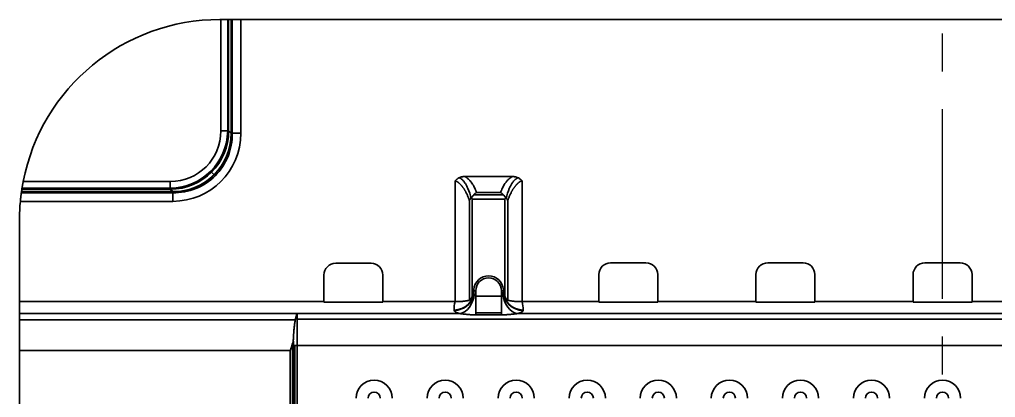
# Model space of a CAD drawing. Header units: millimetres. Extents: x -13 to 1082, y 396 to 866.
# Drawn here: x -12.9 to 235.6, y 752.9 to 849.2 of the extents above; entities that cross this region are included whole.
import ezdxf

# ---------------------------------------------------------------- set-up
doc = ezdxf.new("R2010")
doc.units = ezdxf.units.MM
doc.linetypes.add('CENTER', pattern=[50.8, 31.75, -6.35, 6.35, -6.35])
doc.layers.add('10', color=7, linetype='Continuous', true_color=0xffffff)

msp = doc.modelspace()

# ---------------------------------------------------------------- linework, layer by layer
at = {"layer": '10', "color": 7, "linetype": 'Continuous', "lineweight": 35}
for p, q in [((38.349, 849.236), (38.085, 849.236)), ((38.349, 849.236), (40.329, 849.236)), ((38.349, 849.236), (38.349, 820.846)), ((40.087, 849.236), (40.087, 820.846)), ((40.937, 849.236), (40.329, 849.236)), ((40.329, 849.236), (40.329, 820.846)), ((40.937, 849.236), (40.937, 820.238)), ((43.413, 849.236), (40.937, 849.236)), ((41.24, 820.238), (41.24, 849.236)), ((43.413, 849.236), (400.757, 849.236)), ((43.413, 849.236), (43.413, 820.238)), ((38.349, 820.846), (40.329, 820.846)), ((40.329, 820.846), (40.937, 820.238)), ((43.413, 820.238), (40.937, 820.238)), ((36.623, 809.698), (35.98, 810.341)), ((25.475, 807.973), (-11.977, 807.973)), ((25.475, 807.973), (25.475, 805.992)), ((97.977, 777.35), (97.977, 808.082)), ((100.411, 809.236), (112.609, 809.236)), ((115.043, 777.35), (115.043, 808.082)), ((-12.453, 805.082), (26.083, 805.082)), ((26.083, 805.384), (-12.412, 805.384)), ((25.475, 805.992), (-12.322, 805.992)), ((25.475, 806.234), (-12.284, 806.234)), ((25.475, 805.992), (26.083, 805.384)), ((26.083, 802.909), (26.083, 805.384)), ((103.456, 805.172), (109.564, 805.172)), ((26.083, 802.909), (-12.701, 802.909)), ((101.629, 803.057), (101.629, 777.722)), ((102.34, 803.44), (102.34, 778.725)), ((102.34, 803.44), (110.68, 803.44)), ((110.265, 804.595), (102.755, 804.595)), ((110.68, 803.44), (110.68, 778.725)), ((111.391, 803.057), (111.391, 777.722)), ((-12.915, 798.236), (-12.915, 777.35)), ((67.585, 787.141), (76.585, 787.141)), ((137.585, 787.236), (146.585, 787.236)), ((177.585, 787.236), (186.585, 787.236)), ((217.585, 787.236), (226.585, 787.236)), ((64.585, 777.35), (64.585, 784.141)), ((79.585, 777.35), (79.585, 784.141)), ((134.585, 777.35), (134.585, 784.236)), ((149.585, 777.35), (149.585, 784.236)), ((174.585, 777.35), (174.585, 784.236)), ((189.585, 777.35), (189.585, 784.236)), ((214.585, 777.35), (214.585, 784.236)), ((229.585, 777.35), (229.585, 784.236)), ((102.741, 780.02), (102.741, 780.14)), ((102.741, 780.14), (103.244, 780.14)), ((102.741, 780.128), (102.741, 780.031)), ((103.244, 778.73), (103.244, 780.14)), ((109.776, 778.73), (103.244, 778.73)), ((103.244, 774.002), (103.244, 778.73)), ((109.776, 780.14), (110.279, 780.14)), ((109.776, 780.14), (109.776, 778.73)), ((109.776, 774.002), (109.776, 778.73)), ((110.279, 780.14), (110.279, 780.02)), ((110.279, 780.031), (110.279, 780.128)), ((-12.915, 777.35), (64.585, 777.35)), ((-12.915, 777.35), (-12.915, 774.311)), ((64.585, 777.35), (64.585, 777.18)), ((79.585, 777.18), (64.585, 777.18)), ((79.585, 777.35), (79.585, 777.18)), ((79.585, 777.35), (97.977, 777.35)), ((115.043, 777.35), (134.585, 777.35)), ((134.585, 777.35), (134.585, 777.18)), ((149.585, 777.18), (134.585, 777.18)), ((149.585, 777.35), (174.585, 777.35)), ((149.585, 777.35), (149.585, 777.18)), ((174.585, 777.35), (174.585, 777.18)), ((189.585, 777.18), (174.585, 777.18)), ((189.585, 777.35), (214.585, 777.35)), ((189.585, 777.35), (189.585, 777.18)), ((214.585, 777.35), (214.585, 777.18)), ((229.585, 777.18), (214.585, 777.18)), ((229.585, 777.35), (254.585, 777.35)), ((229.585, 777.35), (229.585, 777.18)), ((-12.915, 774.311), (57.768, 774.311)), ((-12.915, 774.311), (-12.915, 764.911)), ((57.768, 774.311), (99.215, 774.311)), ((57.768, 766.152), (57.768, 774.311)), ((386.403, 772.907), (57.768, 772.907)), ((97.716, 775.225), (97.716, 775.116)), ((109.776, 774.478), (103.244, 774.478)), ((109.776, 774.002), (103.244, 774.002)), ((113.805, 774.311), (330.365, 774.311)), ((115.304, 775.116), (115.304, 775.225)), ((-12.915, 772.693), (57.283, 772.693)), ((56.607, 719.086), (56.607, 766.784)), ((56.897, 766.152), (57.768, 766.152)), ((56.897, 719.086), (56.897, 766.152)), ((57.187, 766.152), (57.187, 719.086)), ((57.768, 766.152), (386.403, 766.152)), ((57.768, 719.072), (57.768, 766.152)), ((-12.915, 764.911), (56.027, 764.911)), ((-12.915, 525.099), (-12.915, 764.911)), ((56.027, 719.086), (56.027, 764.911))]:
    msp.add_line(p, q, dxfattribs=at)
at = {"layer": '10', "color": 1, "linetype": 'CENTER', "ltscale": 1.52}
msp.add_line((222.085, 469.236), (222.085, 849.236), dxfattribs=at)
at = {"layer": '10', "color": 7, "linetype": 'Continuous', "lineweight": 35}
for centre, radius, start, end in [((38.085, 798.236), 51, 90, 168.99413), ((38.085, 798.236), 51, 174.74371, 180), ((67.585, 784.141), 3, 90, 180), ((76.585, 784.141), 3, 360, 90), ((137.585, 784.236), 3, 90, 180), ((146.585, 784.236), 3, 360, 90), ((177.585, 784.236), 3, 90, 180), ((186.585, 784.236), 3, 360, 90), ((217.585, 784.236), 3, 90, 180), ((226.585, 784.236), 3, 360, 90), ((106.51, 780.14), 3.769, 4.16265, 175.83735), ((106.51, 780.14), 3.266, 0, 180), ((106.51, 780.14), 3.769, 176.82469, 180), ((106.51, 780.14), 3.769, 0, 2.59313), ((106.51, 775.225), 8.794, 166.01473, 180), ((106.51, 775.225), 8.794, 0, 13.98527), ((77.365, 752.754), 4.606, 0, 180), ((95.455, 752.754), 4.606, 0, 180), ((113.545, 752.754), 4.606, 0, 180), ((131.635, 752.754), 4.606, 0, 180), ((149.725, 752.754), 4.606, 0, 180), ((167.815, 752.754), 4.606, 0, 180), ((185.905, 752.754), 4.606, 0, 180), ((203.995, 752.754), 4.606, 0, 180), ((222.085, 752.754), 4.606, 0, 180), ((77.365, 752.754), 1.549, 0, 180), ((95.455, 752.754), 1.549, 0, 180), ((113.545, 752.754), 1.549, 0, 180), ((131.635, 752.754), 1.549, 0, 180), ((149.725, 752.754), 1.549, 0, 180), ((167.815, 752.754), 1.549, 0, 180), ((185.905, 752.754), 1.549, 0, 180), ((203.995, 752.754), 1.549, 0, 180), ((222.085, 752.754), 1.549, 0, 180)]:
    msp.add_arc(centre, radius, start, end, dxfattribs=at)
for centre, major_axis, ratio, start_param, end_param in [((24.94, 821.382), (10.814, -10.814), 0.9808148, 5.5234523, 7.0429183), ((25.221, 821.101), (9.372, -9.372), 0.9808148, 5.5074723, 7.0588983), ((25.221, 821.101), (-10.759, 10.759), 0.9858099, 2.3658797, 3.9173056), ((26.092, 820.229), (10.814, -10.814), 0.9808148, 5.4875038, 7.0788668), ((25.741, 820.581), (-10.883, 10.883), 0.9746418, 2.3658797, 3.9173056), ((25.741, 820.581), (12.616, -12.616), 0.9808148, 5.5074723, 7.0588983), ((38.085, 798.236), (7.47, 50.45), 0.9999951, 1.5651286, 1.57718), ((106.51, 780.14), (0.093, 3.768), 1, 1.522773, 1.5954249), ((106.51, 780.14), (-0.128, 3.767), 1, 4.6783816, 4.7510336), ((97.716, 780.14), (-5.025, 0), 0.9781476, 1.5707963, 3.1415926), ((97.716, 780.031), (-5.025, 0), 0.9781476, 1.5707963, 3.1415927), ((99.215, 779.226), (-1.109, -4.901), 0.7203367, 0.3044272, 1.7324049), ((103.244, 780.031), (0, 1.175), 0.4276936, 1.5707963, 2.3248325), ((109.776, 780.031), (0, 1.175), 0.4276936, 3.9583528, 4.712389), ((113.805, 779.226), (1.109, -4.901), 0.7203367, 4.5507804, 5.9787582), ((115.304, 780.14), (-5.025, 0), 0.9781476, 0, 1.5707963), ((115.304, 780.031), (5.025, 0), 0.9781476, 3.1415927, 4.712389), ((103.244, 775.116), (-5.528, 0), 0.2125566, 0, 0.7540362), ((109.776, 775.116), (-5.528, 0), 0.2125566, 2.3875564, 3.1415927)]:
    msp.add_ellipse(centre, major_axis=major_axis, ratio=ratio, start_param=start_param, end_param=end_param, dxfattribs=at)
for points, knots in [([(-12.322, 805.992), (-12.319, 806.009), (-12.315, 806.037), (-12.306, 806.093), (-12.303, 806.114), (-12.297, 806.15), (-12.295, 806.163), (-12.291, 806.189), (-12.289, 806.203), (-12.277, 806.275), (-12.267, 806.342), (-12.249, 806.454), (-12.242, 806.494), (-12.232, 806.556), (-12.228, 806.578), (-12.221, 806.621), (-12.217, 806.644), (-12.198, 806.757), (-12.182, 806.853), (-12.155, 807.006), (-12.146, 807.059), (-12.132, 807.14), (-12.127, 807.167), (-12.117, 807.222), (-12.112, 807.249), (-12.087, 807.388), (-12.066, 807.502), (-12.034, 807.676), (-12.023, 807.735), (-12, 807.854), (-11.989, 807.913), (-11.977, 807.973)], [0, 0, 0, 0, 0.125, 0.125, 0.1875, 0.1875, 0.21875, 0.21875, 0.25, 0.25, 0.375, 0.375, 0.4375, 0.4375, 0.46875, 0.46875, 0.5, 0.5, 0.625, 0.625, 0.6875, 0.6875, 0.71875, 0.71875, 0.75, 0.75, 0.875, 0.875, 0.9375, 0.9375, 1, 1, 1, 1]), ([(97.977, 808.082), (97.986, 808.093), (97.995, 808.104), (98.014, 808.127), (98.042, 808.161), (98.109, 808.238), (98.169, 808.301), (98.252, 808.384), (98.294, 808.424), (98.359, 808.482), (98.381, 808.501), (98.426, 808.539), (98.449, 808.558), (98.563, 808.648), (98.658, 808.715), (98.855, 808.836), (98.956, 808.891), (99.165, 808.989), (99.273, 809.032), (99.412, 809.079), (99.44, 809.088), (99.495, 809.105), (99.523, 809.113), (99.608, 809.136), (99.664, 809.15), (99.834, 809.187), (99.948, 809.206), (100.178, 809.23), (100.294, 809.236), (100.411, 809.236)], [0, 0, 0, 0, 0.015625, 0.015625, 0.03125, 0.0625, 0.125, 0.125, 0.1875, 0.1875, 0.21875, 0.21875, 0.25, 0.25, 0.375, 0.375, 0.5, 0.5, 0.625, 0.625, 0.65625, 0.65625, 0.6875, 0.6875, 0.75, 0.75, 0.875, 0.875, 1, 1, 1, 1]), ([(97.977, 808.082), (98.029, 808.082), (98.081, 808.077), (98.183, 808.059), (98.232, 808.046), (98.327, 808.014), (98.372, 807.995), (98.461, 807.953), (98.504, 807.93), (98.587, 807.881), (98.627, 807.855), (98.705, 807.802), (98.742, 807.774), (98.815, 807.719), (98.851, 807.69), (98.919, 807.633), (98.953, 807.605), (99.018, 807.547), (99.05, 807.518), (99.112, 807.46), (99.142, 807.432), (99.231, 807.345), (99.288, 807.287), (99.371, 807.2), (99.398, 807.171), (99.451, 807.113), (99.477, 807.085), (99.553, 806.999), (99.602, 806.942), (99.672, 806.857), (99.695, 806.829), (99.741, 806.774), (99.808, 806.69), (99.872, 806.607), (99.955, 806.497), (99.995, 806.442), (100.073, 806.333), (100.11, 806.278), (100.184, 806.17), (100.22, 806.116), (100.29, 806.008), (100.358, 805.9), (100.423, 805.793), (100.486, 805.686), (100.517, 805.632), (100.578, 805.526), (100.608, 805.472), (100.666, 805.365), (100.694, 805.312), (100.777, 805.153), (100.831, 805.047), (100.933, 804.836), (100.982, 804.731), (101.076, 804.521), (101.122, 804.416), (101.21, 804.206), (101.252, 804.101), (101.334, 803.892), (101.374, 803.788), (101.451, 803.579), (101.488, 803.474), (101.56, 803.266), (101.595, 803.162), (101.629, 803.057)], [0, 0, 0, 0, 0.015625, 0.015625, 0.03125, 0.03125, 0.046875, 0.046875, 0.0625, 0.0625, 0.078125, 0.078125, 0.09375, 0.09375, 0.109375, 0.109375, 0.125, 0.125, 0.140625, 0.140625, 0.15625, 0.15625, 0.1875, 0.1875, 0.203125, 0.203125, 0.21875, 0.21875, 0.25, 0.25, 0.265625, 0.265625, 0.28125, 0.3125, 0.3125, 0.34375, 0.34375, 0.375, 0.375, 0.40625, 0.40625, 0.4375, 0.46875, 0.46875, 0.5, 0.5, 0.53125, 0.53125, 0.5625, 0.5625, 0.625, 0.625, 0.6875, 0.6875, 0.75, 0.75, 0.8125, 0.8125, 0.875, 0.875, 0.9375, 0.9375, 1, 1, 1, 1]), ([(99.083, 808.95), (99.144, 808.918), (99.201, 808.884), (99.39, 808.765), (99.508, 808.676), (99.83, 808.402), (100.008, 808.211), (100.327, 807.818), (100.467, 807.617), (100.847, 807.009), (101.052, 806.597), (101.584, 805.368), (101.833, 804.544), (102.057, 803.717)], [0, 0, 0, 0, 0.0241441, 0.0241441, 0.0820758, 0.0820758, 0.1979392, 0.1979392, 0.3138026, 0.3138026, 0.5455293, 0.5455293, 1, 1, 1, 1]), ([(100.411, 809.236), (100.539, 809.169), (100.658, 809.099), (100.828, 808.989), (100.883, 808.952), (100.963, 808.896), (100.989, 808.877), (101.041, 808.838), (101.168, 808.742), (101.286, 808.644), (101.463, 808.485), (101.547, 808.404), (101.707, 808.24), (101.782, 808.158), (101.927, 807.991), (102.133, 807.738), (102.314, 807.479), (102.454, 807.262), (102.482, 807.218), (102.536, 807.13), (102.562, 807.086), (102.64, 806.955), (102.69, 806.867), (102.834, 806.602), (102.924, 806.425), (103.092, 806.069), (103.171, 805.89), (103.282, 805.621), (103.319, 805.532), (103.389, 805.352), (103.423, 805.262), (103.456, 805.172)], [0, 0, 0, 0, 0.0625, 0.0625, 0.09375, 0.09375, 0.109375, 0.109375, 0.125, 0.1875, 0.1875, 0.25, 0.25, 0.3125, 0.3125, 0.375, 0.5, 0.5, 0.53125, 0.53125, 0.5625, 0.5625, 0.625, 0.625, 0.75, 0.75, 0.875, 0.875, 0.9375, 0.9375, 1, 1, 1, 1]), ([(109.564, 805.172), (109.63, 805.352), (109.7, 805.531), (109.849, 805.889), (109.927, 806.067), (110.095, 806.423), (110.185, 806.6), (110.377, 806.953), (110.48, 807.128), (110.648, 807.39), (110.707, 807.477), (110.828, 807.65), (110.892, 807.736), (111.024, 807.906), (111.093, 807.99), (111.238, 808.158), (111.313, 808.241), (111.473, 808.404), (111.557, 808.485), (111.735, 808.645), (111.829, 808.724), (111.955, 808.82), (111.98, 808.839), (112.032, 808.877), (112.058, 808.896), (112.138, 808.953), (112.193, 808.99), (112.362, 809.099), (112.481, 809.169), (112.609, 809.236)], [0, 0, 0, 0, 0.125, 0.125, 0.25, 0.25, 0.375, 0.375, 0.5, 0.5, 0.5625, 0.5625, 0.625, 0.625, 0.6875, 0.6875, 0.75, 0.75, 0.8125, 0.8125, 0.875, 0.875, 0.890625, 0.890625, 0.90625, 0.90625, 0.9375, 0.9375, 1, 1, 1, 1]), ([(110.964, 803.717), (111.187, 804.544), (111.437, 805.368), (111.968, 806.596), (112.172, 807.009), (112.553, 807.616), (112.693, 807.817), (113.012, 808.21), (113.191, 808.404), (113.516, 808.679), (113.634, 808.768), (113.82, 808.885), (113.877, 808.918), (113.937, 808.95)], [0, 0, 0, 0, 0.4544283, 0.4544283, 0.6861412, 0.6861412, 0.8019977, 0.8019977, 0.9178541, 0.9178541, 0.9757823, 0.9757823, 1, 1, 1, 1]), ([(111.391, 803.057), (111.459, 803.266), (111.531, 803.474), (111.646, 803.787), (111.686, 803.892), (111.768, 804.101), (111.81, 804.206), (111.898, 804.415), (111.943, 804.52), (112.038, 804.731), (112.087, 804.836), (112.189, 805.047), (112.243, 805.153), (112.326, 805.312), (112.354, 805.365), (112.412, 805.472), (112.442, 805.525), (112.503, 805.632), (112.534, 805.686), (112.597, 805.793), (112.662, 805.9), (112.73, 806.008), (112.8, 806.115), (112.836, 806.169), (112.909, 806.278), (112.947, 806.332), (113.025, 806.442), (113.065, 806.496), (113.148, 806.606), (113.19, 806.662), (113.256, 806.745), (113.279, 806.773), (113.324, 806.829), (113.347, 806.857), (113.418, 806.942), (113.467, 806.999), (113.543, 807.084), (113.569, 807.113), (113.622, 807.171), (113.649, 807.2), (113.732, 807.287), (113.789, 807.345), (113.878, 807.432), (113.908, 807.46), (113.97, 807.518), (114.002, 807.547), (114.067, 807.605), (114.101, 807.634), (114.152, 807.676), (114.17, 807.691), (114.205, 807.719), (114.223, 807.733), (114.278, 807.775), (114.316, 807.802), (114.393, 807.855), (114.433, 807.881), (114.495, 807.918), (114.516, 807.93), (114.559, 807.953), (114.581, 807.964), (114.647, 807.995), (114.693, 808.014), (114.764, 808.038), (114.788, 808.045), (114.825, 808.055), (114.837, 808.058), (114.863, 808.063), (114.875, 808.066), (114.939, 808.077), (114.991, 808.082), (115.043, 808.082)], [0, 0, 0, 0, 0.125, 0.125, 0.1875, 0.1875, 0.25, 0.25, 0.3125, 0.3125, 0.375, 0.375, 0.4375, 0.4375, 0.46875, 0.46875, 0.5, 0.5, 0.53125, 0.53125, 0.5625, 0.59375, 0.59375, 0.625, 0.625, 0.65625, 0.65625, 0.6875, 0.6875, 0.71875, 0.71875, 0.734375, 0.734375, 0.75, 0.75, 0.78125, 0.78125, 0.796875, 0.796875, 0.8125, 0.8125, 0.84375, 0.84375, 0.859375, 0.859375, 0.875, 0.875, 0.890625, 0.890625, 0.8984375, 0.8984375, 0.90625, 0.90625, 0.921875, 0.921875, 0.9375, 0.9375, 0.9453125, 0.9453125, 0.953125, 0.953125, 0.96875, 0.96875, 0.9765625, 0.9765625, 0.9804688, 0.9804688, 0.984375, 0.984375, 1, 1, 1, 1]), ([(112.609, 809.236), (112.726, 809.236), (112.842, 809.23), (113.072, 809.206), (113.186, 809.187), (113.356, 809.15), (113.413, 809.136), (113.497, 809.113), (113.525, 809.105), (113.581, 809.088), (113.608, 809.079), (113.747, 809.032), (113.855, 808.989), (114.064, 808.891), (114.165, 808.836), (114.362, 808.715), (114.457, 808.648), (114.571, 808.558), (114.594, 808.539), (114.639, 808.501), (114.661, 808.482), (114.726, 808.424), (114.768, 808.384), (114.851, 808.301), (114.911, 808.238), (114.978, 808.161), (115.006, 808.127), (115.025, 808.104), (115.034, 808.093), (115.043, 808.082)], [0, 0, 0, 0, 0.125, 0.125, 0.25, 0.25, 0.3125, 0.3125, 0.34375, 0.34375, 0.375, 0.375, 0.5, 0.5, 0.625, 0.625, 0.75, 0.75, 0.78125, 0.78125, 0.8125, 0.8125, 0.875, 0.875, 0.9375, 0.96875, 0.984375, 0.984375, 1, 1, 1, 1]), ([(-12.701, 802.909), (-12.687, 803.059), (-12.672, 803.207), (-12.65, 803.426), (-12.643, 803.498), (-12.632, 803.605), (-12.628, 803.641), (-12.62, 803.712), (-12.616, 803.748), (-12.597, 803.923), (-12.582, 804.057), (-12.559, 804.248), (-12.552, 804.31), (-12.541, 804.401), (-12.537, 804.431), (-12.532, 804.475), (-12.53, 804.489), (-12.527, 804.518), (-12.525, 804.533), (-12.509, 804.66), (-12.496, 804.763), (-12.477, 804.902), (-12.472, 804.946), (-12.465, 804.998), (-12.463, 805.009), (-12.461, 805.029), (-12.459, 805.039), (-12.455, 805.068), (-12.453, 805.086), (-12.441, 805.176), (-12.433, 805.235), (-12.423, 805.305), (-12.42, 805.325), (-12.416, 805.351), (-12.415, 805.359), (-12.413, 805.373), (-12.412, 805.379), (-12.412, 805.384)], [0, 0, 0, 0, 0.125, 0.125, 0.1875, 0.1875, 0.21875, 0.21875, 0.25, 0.25, 0.375, 0.375, 0.4375, 0.4375, 0.46875, 0.46875, 0.484375, 0.484375, 0.5, 0.5, 0.625, 0.625, 0.6875, 0.6875, 0.703125, 0.703125, 0.71875, 0.71875, 0.75, 0.75, 0.875, 0.875, 0.9375, 0.9375, 0.96875, 0.96875, 1, 1, 1, 1]), ([(103.456, 805.172), (103.453, 805.17), (103.449, 805.168), (103.442, 805.163), (103.431, 805.157), (103.407, 805.142), (103.386, 805.128), (103.343, 805.1), (103.315, 805.081), (103.231, 805.022), (103.119, 804.937), (103.009, 804.842), (102.899, 804.742), (102.845, 804.689), (102.778, 804.619), (102.764, 804.604), (102.737, 804.576), (102.697, 804.533), (102.658, 804.488), (102.581, 804.397), (102.53, 804.335), (102.431, 804.204), (102.383, 804.137), (102.29, 803.997), (102.245, 803.925), (102.201, 803.849)], [0, 0, 0, 0, 0.0078125, 0.0078125, 0.015625, 0.03125, 0.0625, 0.0625, 0.125, 0.125, 0.25, 0.375, 0.375, 0.5, 0.5, 0.53125, 0.53125, 0.5625, 0.625, 0.625, 0.75, 0.75, 0.875, 0.875, 1, 1, 1, 1]), ([(109.564, 805.172), (109.567, 805.17), (109.571, 805.168), (109.578, 805.163), (109.589, 805.157), (109.613, 805.142), (109.634, 805.128), (109.677, 805.1), (109.705, 805.081), (109.789, 805.022), (109.901, 804.938), (110.011, 804.842), (110.121, 804.742), (110.175, 804.689), (110.242, 804.619), (110.256, 804.605), (110.283, 804.576), (110.323, 804.533), (110.362, 804.488), (110.439, 804.397), (110.49, 804.335), (110.589, 804.205), (110.637, 804.137), (110.73, 803.997), (110.775, 803.925), (110.819, 803.849)], [0, 0, 0, 0, 0.0078125, 0.0078125, 0.015625, 0.03125, 0.0625, 0.0625, 0.125, 0.125, 0.25, 0.375, 0.375, 0.5, 0.5, 0.53125, 0.53125, 0.5625, 0.625, 0.625, 0.75, 0.75, 0.875, 0.875, 1, 1, 1, 1]), ([(102.201, 803.849), (102.198, 803.847), (102.192, 803.841), (102.183, 803.833), (102.174, 803.825), (102.165, 803.816), (102.156, 803.808), (102.146, 803.799), (102.136, 803.79), (102.126, 803.78), (102.116, 803.771), (102.105, 803.761), (102.095, 803.752), (102.084, 803.742), (102.072, 803.73), (102.059, 803.718), (102.048, 803.707), (102.039, 803.698), (102.029, 803.689), (102.017, 803.677), (101.994, 803.655), (101.964, 803.625), (101.929, 803.587), (101.899, 803.555), (101.879, 803.531), (101.865, 803.515), (101.843, 803.487), (101.81, 803.444), (101.771, 803.386), (101.735, 803.326), (101.702, 803.264), (101.679, 803.212), (101.663, 803.171), (101.653, 803.143), (101.644, 803.115), (101.636, 803.086), (101.631, 803.067), (101.629, 803.057)], [0, 0, 0, 0, 0.0093499, 0.0190313, 0.0290414, 0.0393759, 0.050028, 0.0609886, 0.0722462, 0.083794, 0.0956315, 0.1077589, 0.1201764, 0.1328847, 0.1458848, 0.1652421, 0.1781356, 0.1876157, 0.2001985, 0.2160984, 0.2353101, 0.2870008, 0.3386476, 0.387426, 0.4183768, 0.432075, 0.4538446, 0.5266003, 0.6008353, 0.6765234, 0.7536403, 0.8321667, 0.8655928, 0.8990881, 0.9326534, 0.9662899, 1, 1, 1, 1]), ([(102.34, 803.44), (102.317, 803.511), (102.271, 803.651), (102.225, 803.784), (102.201, 803.849)], [0, 0, 0, 0, 0.5000158, 1, 1, 1, 1]), ([(110.819, 803.849), (110.795, 803.785), (110.748, 803.651), (110.703, 803.511), (110.68, 803.44)], [0, 0, 0, 0, 0.4999847, 1, 1, 1, 1]), ([(111.391, 803.057), (111.39, 803.062), (111.388, 803.072), (111.384, 803.086), (111.38, 803.101), (111.376, 803.115), (111.371, 803.129), (111.367, 803.143), (111.362, 803.157), (111.357, 803.171), (111.351, 803.185), (111.339, 803.217), (111.318, 803.264), (111.285, 803.327), (111.249, 803.387), (111.209, 803.445), (111.175, 803.49), (111.151, 803.519), (111.138, 803.535), (111.124, 803.551), (111.102, 803.575), (111.072, 803.608), (111.036, 803.645), (111.003, 803.678), (110.98, 803.7), (110.966, 803.713), (110.957, 803.721), (110.944, 803.734), (110.927, 803.75), (110.907, 803.768), (110.889, 803.785), (110.87, 803.802), (110.853, 803.818), (110.836, 803.834), (110.824, 803.844), (110.819, 803.849)], [0, 0, 0, 0, 0.0169052, 0.033791, 0.0506575, 0.0675051, 0.084334, 0.1011443, 0.1179361, 0.1347097, 0.1514649, 0.1682018, 0.2471987, 0.3246304, 0.4004758, 0.4747175, 0.5473395, 0.5745338, 0.5901392, 0.6105705, 0.638544, 0.6899619, 0.7413876, 0.7900253, 0.8206641, 0.828527, 0.8398901, 0.8547675, 0.8783075, 0.9009273, 0.9226322, 0.9434247, 0.9632856, 0.9821571, 1, 1, 1, 1]), ([(102.751, 780.414), (102.741, 780.267), (102.724, 780.122), (102.679, 779.835), (102.622, 779.551), (102.542, 779.272), (102.45, 778.997), (102.398, 778.86), (102.34, 778.725)], [0, 0, 0, 0, 0.25, 0.25, 0.5, 0.75, 0.75, 1, 1, 1, 1]), ([(110.68, 778.725), (110.622, 778.86), (110.57, 778.997), (110.478, 779.272), (110.398, 779.551), (110.341, 779.835), (110.296, 780.122), (110.28, 780.267), (110.269, 780.414)], [0, 0, 0, 0, 0.25, 0.25, 0.5, 0.75, 0.75, 1, 1, 1, 1]), ([(102.34, 778.725), (102.312, 778.66), (102.283, 778.597), (102.237, 778.504), (102.221, 778.473), (102.197, 778.428), (102.189, 778.413), (102.173, 778.384), (102.165, 778.369), (102.14, 778.326), (102.123, 778.297), (102.09, 778.242), (102.073, 778.216), (102.039, 778.164), (102.022, 778.138), (101.996, 778.101), (101.987, 778.089), (101.97, 778.066), (101.962, 778.054), (101.937, 778.021), (101.92, 777.999), (101.887, 777.958), (101.854, 777.919), (101.823, 777.884), (101.799, 777.859), (101.792, 777.851), (101.777, 777.835), (101.769, 777.828), (101.733, 777.793), (101.707, 777.77), (101.673, 777.745), (101.663, 777.738), (101.644, 777.727), (101.636, 777.723), (101.629, 777.722)], [0, 0, 0, 0, 0.125, 0.125, 0.1875, 0.1875, 0.21875, 0.21875, 0.25, 0.25, 0.3125, 0.3125, 0.375, 0.375, 0.4375, 0.4375, 0.46875, 0.46875, 0.5, 0.5, 0.5625, 0.5625, 0.625, 0.6875, 0.6875, 0.71875, 0.71875, 0.75, 0.75, 0.875, 0.875, 0.9375, 0.9375, 1, 1, 1, 1]), ([(103.244, 778.73), (103.23, 778.73), (103.216, 778.733), (103.196, 778.739), (103.19, 778.742), (103.177, 778.748), (103.165, 778.754), (103.154, 778.762), (103.142, 778.77), (103.137, 778.775), (103.122, 778.788), (103.112, 778.798), (103.084, 778.828), (103.068, 778.849), (103.045, 778.883), (103.038, 778.894), (103.024, 778.917), (103.017, 778.929), (102.997, 778.964), (102.984, 778.987), (102.961, 779.035), (102.949, 779.059), (102.917, 779.13), (102.897, 779.179), (102.877, 779.226)], [0, 0, 0, 0, 0.0625, 0.0625, 0.09375, 0.09375, 0.125, 0.15625, 0.15625, 0.1875, 0.1875, 0.25, 0.25, 0.375, 0.375, 0.4375, 0.4375, 0.5, 0.5, 0.625, 0.625, 0.75, 0.75, 1, 1, 1, 1]), ([(110.143, 779.226), (110.123, 779.179), (110.103, 779.13), (110.071, 779.059), (110.059, 779.035), (110.036, 778.987), (110.023, 778.964), (109.997, 778.917), (109.983, 778.894), (109.952, 778.85), (109.936, 778.828), (109.908, 778.798), (109.898, 778.788), (109.878, 778.77), (109.867, 778.762), (109.849, 778.751), (109.843, 778.748), (109.831, 778.742), (109.824, 778.739), (109.811, 778.735), (109.804, 778.733), (109.79, 778.731), (109.783, 778.73), (109.776, 778.73)], [0, 0, 0, 0, 0.25, 0.25, 0.375, 0.375, 0.5, 0.5, 0.625, 0.625, 0.75, 0.75, 0.8125, 0.8125, 0.875, 0.875, 0.90625, 0.90625, 0.9375, 0.9375, 0.96875, 0.96875, 1, 1, 1, 1]), ([(111.391, 777.722), (111.377, 777.725), (111.359, 777.736), (111.331, 777.757), (111.325, 777.761), (111.312, 777.771), (111.306, 777.777), (111.286, 777.794), (111.273, 777.807), (111.23, 777.848), (111.199, 777.881), (111.158, 777.928), (111.15, 777.938), (111.134, 777.957), (111.125, 777.968), (111.101, 777.999), (111.084, 778.02), (111.05, 778.065), (111.033, 778.088), (110.999, 778.137), (110.982, 778.162), (110.948, 778.215), (110.931, 778.242), (110.897, 778.297), (110.881, 778.325), (110.832, 778.411), (110.8, 778.471), (110.761, 778.549), (110.753, 778.565), (110.738, 778.596), (110.716, 778.644), (110.694, 778.693), (110.68, 778.725)], [0, 0, 0, 0, 0.125, 0.125, 0.15625, 0.15625, 0.1875, 0.1875, 0.25, 0.25, 0.375, 0.375, 0.40625, 0.40625, 0.4375, 0.4375, 0.5, 0.5, 0.5625, 0.5625, 0.625, 0.625, 0.6875, 0.6875, 0.75, 0.75, 0.875, 0.875, 0.90625, 0.90625, 0.9375, 1, 1, 1, 1]), ([(101.629, 777.722), (101.562, 777.704), (101.49, 777.686), (101.337, 777.65), (101.256, 777.632), (101.124, 777.606), (101.079, 777.597), (100.984, 777.579), (100.935, 777.57), (100.833, 777.553), (100.78, 777.544), (100.669, 777.527), (100.611, 777.518), (100.49, 777.501), (100.426, 777.492), (100.325, 777.48), (100.291, 777.475), (100.22, 777.467), (100.183, 777.463), (100.071, 777.45), (99.992, 777.442), (99.822, 777.426), (99.732, 777.418), (99.61, 777.409), (99.585, 777.407), (99.534, 777.403), (99.508, 777.401), (99.429, 777.396), (99.374, 777.392), (99.26, 777.385), (99.2, 777.382), (99.106, 777.377), (99.074, 777.376), (99.009, 777.373), (98.975, 777.371), (98.872, 777.367), (98.8, 777.364), (98.688, 777.361), (98.65, 777.36), (98.591, 777.358), (98.571, 777.357), (98.531, 777.356), (98.511, 777.356), (98.409, 777.354), (98.325, 777.352), (98.196, 777.351), (98.153, 777.351), (98.087, 777.35), (98.065, 777.35), (98.021, 777.35), (97.999, 777.35), (97.977, 777.35)], [0, 0, 0, 0, 0.125, 0.125, 0.25, 0.25, 0.3125, 0.3125, 0.375, 0.375, 0.4375, 0.4375, 0.5, 0.5, 0.5625, 0.5625, 0.59375, 0.59375, 0.625, 0.625, 0.6875, 0.6875, 0.75, 0.75, 0.765625, 0.765625, 0.78125, 0.78125, 0.8125, 0.8125, 0.84375, 0.84375, 0.859375, 0.859375, 0.875, 0.875, 0.90625, 0.90625, 0.921875, 0.921875, 0.9296875, 0.9296875, 0.9375, 0.9375, 0.96875, 0.96875, 0.984375, 0.984375, 0.9921875, 0.9921875, 1, 1, 1, 1]), ([(115.043, 777.35), (115.021, 777.35), (114.999, 777.35), (114.955, 777.35), (114.933, 777.35), (114.867, 777.351), (114.824, 777.351), (114.695, 777.352), (114.611, 777.354), (114.509, 777.356), (114.489, 777.356), (114.449, 777.357), (114.429, 777.358), (114.37, 777.36), (114.332, 777.361), (114.22, 777.364), (114.148, 777.367), (114.045, 777.371), (114.012, 777.373), (113.946, 777.376), (113.914, 777.377), (113.82, 777.382), (113.76, 777.385), (113.646, 777.392), (113.591, 777.396), (113.512, 777.401), (113.486, 777.403), (113.435, 777.407), (113.41, 777.409), (113.288, 777.418), (113.198, 777.426), (113.029, 777.442), (112.949, 777.45), (112.837, 777.463), (112.8, 777.467), (112.729, 777.475), (112.695, 777.48), (112.594, 777.492), (112.53, 777.501), (112.409, 777.518), (112.351, 777.527), (112.24, 777.544), (112.187, 777.553), (112.085, 777.57), (112.036, 777.579), (111.941, 777.597), (111.896, 777.606), (111.764, 777.632), (111.683, 777.65), (111.53, 777.686), (111.459, 777.704), (111.391, 777.722)], [0, 0, 0, 0, 0.0078125, 0.0078125, 0.015625, 0.015625, 0.03125, 0.03125, 0.0625, 0.0625, 0.0703125, 0.0703125, 0.078125, 0.078125, 0.09375, 0.09375, 0.125, 0.125, 0.140625, 0.140625, 0.15625, 0.15625, 0.1875, 0.1875, 0.21875, 0.21875, 0.234375, 0.234375, 0.25, 0.25, 0.3125, 0.3125, 0.375, 0.375, 0.40625, 0.40625, 0.4375, 0.4375, 0.5, 0.5, 0.5625, 0.5625, 0.625, 0.625, 0.6875, 0.6875, 0.75, 0.75, 0.875, 0.875, 1, 1, 1, 1]), ([(57.768, 774.311), (57.766, 774.308), (57.764, 774.306), (57.761, 774.3), (57.759, 774.297), (57.754, 774.288), (57.743, 774.27), (57.719, 774.225), (57.699, 774.183), (57.658, 774.094), (57.603, 773.96), (57.549, 773.798), (57.516, 773.689), (57.509, 773.666), (57.496, 773.62), (57.476, 773.551), (57.456, 773.477), (57.417, 773.326), (57.366, 773.113), (57.293, 772.756), (57.222, 772.362), (57.177, 772.075), (57.15, 771.888), (57.145, 771.85), (57.134, 771.773), (57.118, 771.658), (57.102, 771.54), (57.072, 771.301), (57.033, 770.973), (56.979, 770.454), (56.931, 769.91), (56.902, 769.528), (56.885, 769.284), (56.882, 769.235), (56.875, 769.137), (56.866, 768.988), (56.857, 768.839), (56.84, 768.538), (56.819, 768.133), (56.803, 767.718), (56.796, 767.509)], [0, 0, 0, 0, 0.0039062, 0.0039062, 0.0078125, 0.0078125, 0.015625, 0.03125, 0.0625, 0.0625, 0.125, 0.1875, 0.1875, 0.203125, 0.203125, 0.21875, 0.25, 0.25, 0.3125, 0.375, 0.4375, 0.5, 0.5, 0.515625, 0.515625, 0.53125, 0.5625, 0.5625, 0.625, 0.6875, 0.75, 0.8125, 0.8125, 0.828125, 0.828125, 0.84375, 0.875, 0.875, 0.9375, 1, 1, 1, 1]), ([(103.244, 774.002), (103.155, 774.002), (103.066, 774.002), (102.889, 774.004), (102.8, 774.005), (102.535, 774.011), (102.359, 774.017), (102.009, 774.032), (101.835, 774.041), (101.488, 774.063), (101.316, 774.076), (101.059, 774.097), (100.974, 774.104), (100.804, 774.12), (100.72, 774.128), (100.552, 774.145), (100.469, 774.154), (100.305, 774.172), (100.223, 774.181), (99.981, 774.209), (99.823, 774.229), (99.513, 774.27), (99.362, 774.291), (99.215, 774.311)], [0, 0, 0, 0, 0.0625, 0.0625, 0.125, 0.125, 0.25, 0.25, 0.375, 0.375, 0.5, 0.5, 0.5625, 0.5625, 0.625, 0.625, 0.6875, 0.6875, 0.75, 0.75, 0.875, 0.875, 1, 1, 1, 1]), ([(113.805, 774.311), (113.659, 774.291), (113.507, 774.27), (113.274, 774.239), (113.195, 774.229), (113.036, 774.209), (112.955, 774.2), (112.793, 774.181), (112.711, 774.171), (112.546, 774.153), (112.463, 774.145), (112.213, 774.119), (112.045, 774.104), (111.704, 774.076), (111.532, 774.063), (111.272, 774.047), (111.184, 774.041), (111.009, 774.032), (110.922, 774.028), (110.659, 774.017), (110.307, 774.005), (109.954, 774.002), (109.776, 774.002)], [0, 0, 0, 0, 0.125, 0.125, 0.1875, 0.1875, 0.25, 0.25, 0.3125, 0.3125, 0.375, 0.375, 0.5, 0.5, 0.625, 0.625, 0.6875, 0.6875, 0.75, 0.75, 0.875, 1, 1, 1, 1]), ([(56.796, 767.509), (56.745, 767.294), (56.689, 767.078), (56.569, 766.648), (56.506, 766.432), (56.407, 766.107), (56.374, 765.999), (56.306, 765.782), (56.272, 765.673), (56.202, 765.455), (56.15, 765.292), (56.088, 765.102), (56.062, 765.02), (56.044, 764.965), (56.036, 764.938), (56.027, 764.911)], [0, 0, 0, 0, 0.25, 0.25, 0.5, 0.5, 0.625, 0.625, 0.75, 0.75, 0.875, 0.9375, 0.96875, 0.96875, 1, 1, 1, 1]), ([(56.897, 766.152), (56.892, 766.208), (56.888, 766.265), (56.878, 766.377), (56.864, 766.546), (56.851, 766.716), (56.825, 767.055), (56.809, 767.281), (56.796, 767.509)], [0, 0, 0, 0, 0.125, 0.125, 0.25, 0.5, 0.5, 1, 1, 1, 1])]:
    msp.add_open_spline(points, degree=3, knots=knots, dxfattribs=at)

doc.saveas('drawing.dxf')
